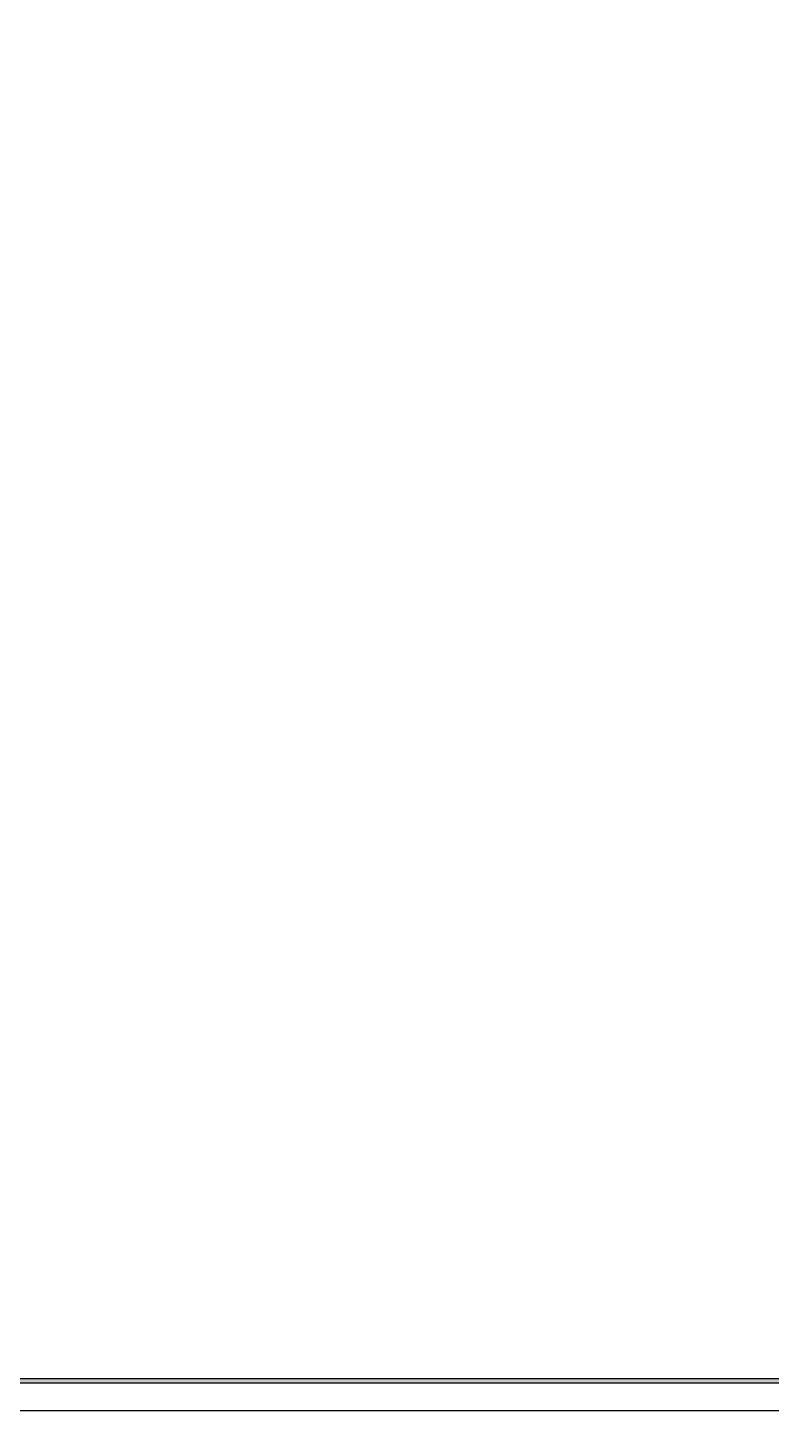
# Model space of a CAD drawing. Extents: x -6512 to 358, y -483 to 3722.
# Drawn here: x -1989 to -816, y -483 to 1699 of the extents above; entities that cross this region are included whole.
import ezdxf

# ---------------------------------------------------------------- set-up
doc = ezdxf.new("R2010")
doc.units = 0
doc.header["$LTSCALE"] = 100
doc.header["$MEASUREMENT"] = 0
doc.layers.get('0').update_dxf_attribs({"color": 245, "linetype": 'CONTINUOUS'})

msp = doc.modelspace()

# ---------------------------------------------------------------- linework, layer by layer
for points in [[(-6512.306011, -482.663814), (357.693989, -482.663814), (357.693989, 3722.336186), (-6512.306011, 3722.336186), (-6512.306011, -482.663814)], [(307.693989, -432.663814), (307.693989, -439.663814), (-6394.306011, -439.663814), (-6394.306011, 3679.336186), (307.693989, 3679.336186), (307.693989, 3672.336186), (-6387.306011, 3672.336186), (-6387.306011, -432.663814), (307.693989, -432.663814)], [(-6387.306011, -432.663814), (307.693989, -432.663814), (307.693989, 3672.336186), (-6387.306011, 3672.336186), (-6387.306011, -432.663814)]]:
    msp.add_lwpolyline(points)
for points in [[(307.693989, -439.663814), (-6394.306011, -439.663814), (-6387.306011, -432.663814)], [(307.693989, -439.663814), (-6387.306011, -432.663814), (307.693989, -432.663814)]]:
    msp.add_solid(points)

doc.saveas('drawing.dxf')
